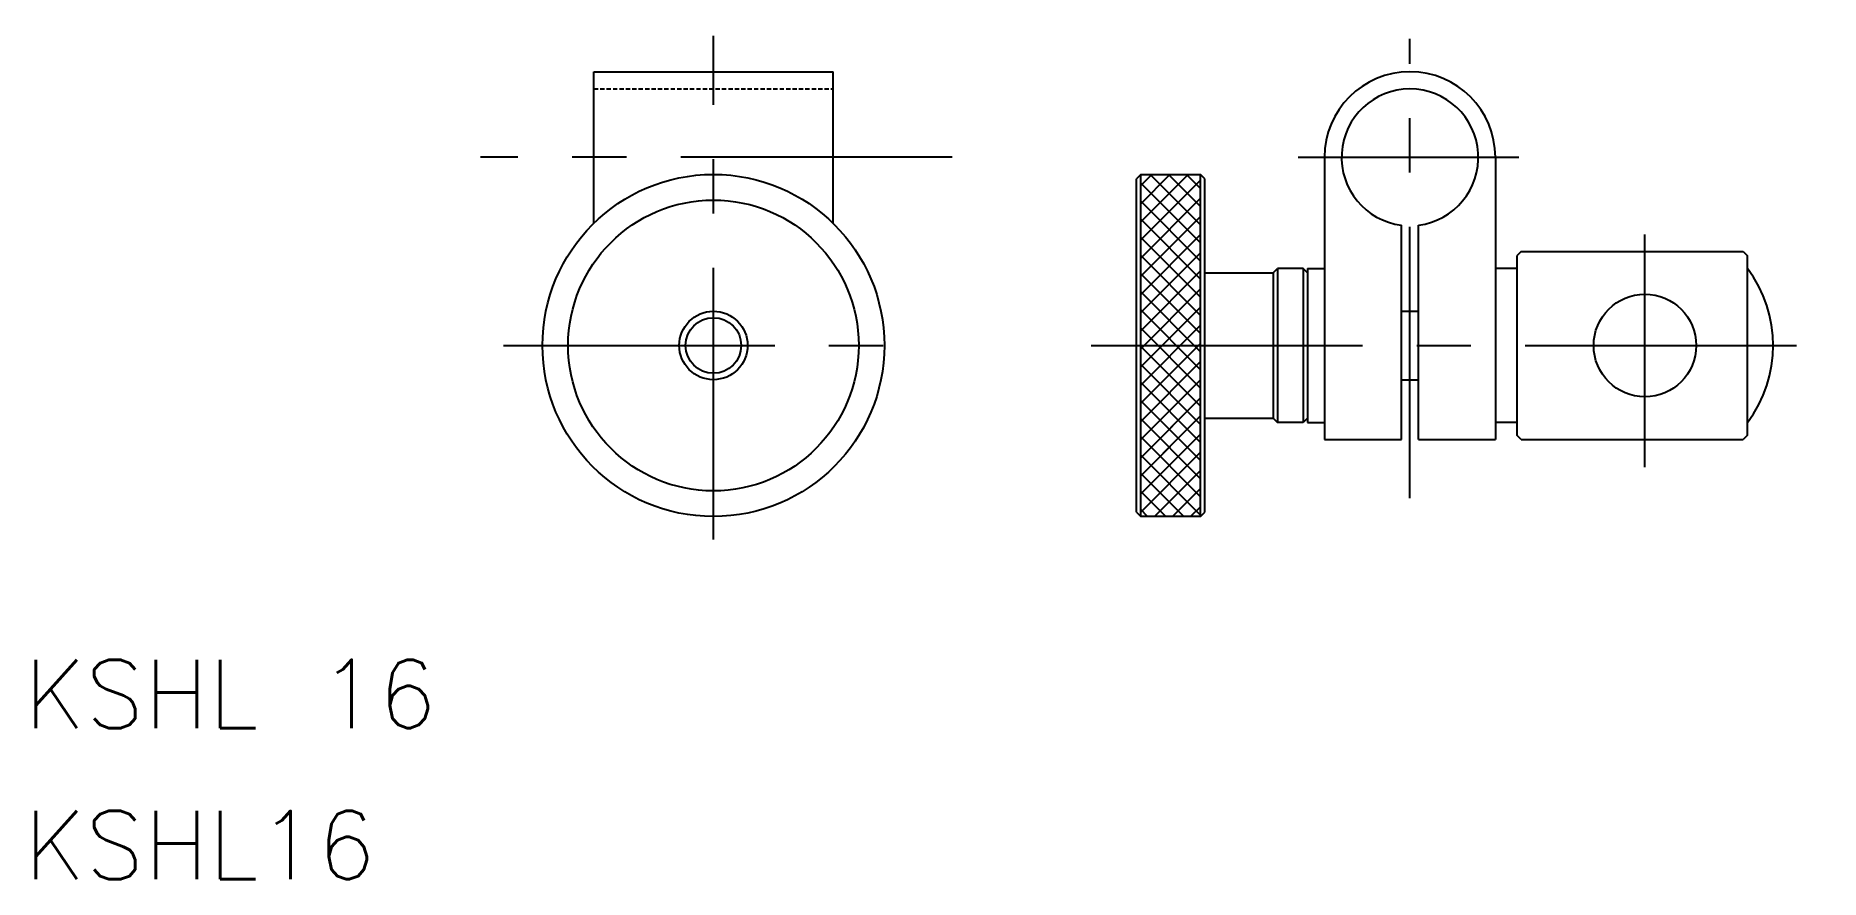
# Model space of a CAD drawing. Extents: x 15 to 224, y 33 to 131.
import ezdxf

# ---------------------------------------------------------------- set-up
doc = ezdxf.new("R2010")
doc.units = 0
doc.linetypes.add('CENTER', pattern=[50.8, 31.75, -6.35, 6.35, -6.35])
doc.linetypes.add('DASHED', pattern=[0.75, 0.5, -0.25])
doc.layers.get('0').update_dxf_attribs({"linetype": 'CONTINUOUS'})
doc.layers.add('CENTER', color=1, linetype='CENTER')
doc.styles.get("Standard").update_dxf_attribs({"font": 'txt.shx'})

msp = doc.modelspace()

# ---------------------------------------------------------------- linework, layer by layer
at = {"linetype": 'CONTINUOUS'}
for p, q in [((80, 109.2), (80, 126.92)), ((80, 126.92), (108, 126.92)), ((108, 109.2), (108, 126.92)), ((143.99, 114.92), (143.49, 114.42)), ((143.99, 74.92), (143.99, 114.92)), ((143.99, 114.92), (150.99, 114.92)), ((143.99, 113.62), (145.29, 114.92)), ((151.49, 114.42), (150.99, 114.92)), ((150.99, 74.92), (150.99, 114.92)), ((165.49, 116.92), (165.49, 83.92)), ((185.49, 116.92), (185.49, 83.92)), ((143.49, 75.42), (143.49, 114.42)), ((151.49, 75.42), (151.49, 114.42)), ((174.49, 83.92), (174.49, 108.98)), ((176.49, 83.92), (176.49, 108.98)), ((188.49, 105.92), (187.99, 105.42)), ((187.99, 105.42), (187.99, 84.42)), ((188.49, 105.92), (214.49, 105.92)), ((214.49, 105.92), (214.99, 105.42)), ((214.99, 84.42), (214.99, 105.42)), ((151.49, 103.42), (159.49, 103.42)), ((159.49, 103.42), (159.99, 103.92)), ((162.99, 103.92), (159.99, 103.92)), ((163.49, 103.42), (162.99, 103.92)), ((163.49, 103.92), (163.49, 85.92)), ((163.49, 103.92), (165.49, 103.92)), ((187.99, 103.92), (185.49, 103.92)), ((174.49, 98.92), (176.49, 98.92)), ((174.49, 90.92), (176.49, 90.92)), ((151.49, 86.42), (159.49, 86.42)), ((159.49, 86.42), (159.99, 85.92)), ((162.99, 85.92), (159.99, 85.92)), ((163.49, 86.42), (162.99, 85.92)), ((163.49, 85.92), (165.49, 85.92)), ((187.99, 85.92), (185.49, 85.92)), ((165.49, 83.92), (174.49, 83.92)), ((176.49, 83.92), (185.49, 83.92)), ((188.49, 83.92), (187.99, 84.42)), ((188.49, 83.92), (214.49, 83.92)), ((214.99, 84.42), (214.49, 83.92)), ((143.49, 75.42), (143.99, 74.92)), ((150.99, 74.92), (151.49, 75.42)), ((150.99, 74.92), (143.99, 74.92))]:
    msp.add_line(p, q, dxfattribs=at)
at = {"color": 3, "linetype": 'DASHED'}
msp.add_line((80, 124.92), (108, 124.92), dxfattribs=at)
at = {"color": 3, "linetype": 'CONTINUOUS'}
for p, q in [((143.99, 109.38), (149.53, 114.92)), ((143.99, 111.5), (147.41, 114.92)), ((150.99, 109.04), (145.11, 114.92)), ((150.99, 111.16), (147.23, 114.92)), ((150.99, 113.28), (149.35, 114.92)), ((143.99, 107.26), (150.99, 114.26)), ((150.99, 106.91), (143.99, 113.91)), ((143.99, 105.13), (150.99, 112.13)), ((150.99, 104.79), (143.99, 111.79)), ((143.99, 103.01), (150.99, 110.01)), ((150.99, 102.67), (143.99, 109.67)), ((143.99, 100.89), (150.99, 107.89)), ((150.99, 100.55), (143.99, 107.55)), ((143.99, 98.77), (150.99, 105.77)), ((150.99, 98.43), (143.99, 105.43)), ((143.99, 96.65), (150.99, 103.65)), ((150.99, 96.31), (143.99, 103.31)), ((143.99, 94.53), (150.99, 101.53)), ((150.99, 94.19), (143.99, 101.19)), ((143.99, 92.41), (150.99, 99.41)), ((150.99, 92.07), (143.99, 99.07)), ((143.99, 90.28), (150.99, 97.28)), ((150.99, 89.94), (143.99, 96.94)), ((143.99, 88.16), (150.99, 95.16)), ((150.99, 87.82), (143.99, 94.82)), ((143.99, 86.04), (150.99, 93.04)), ((150.99, 85.7), (143.99, 92.7)), ((143.99, 83.92), (150.99, 90.92)), ((150.99, 83.58), (143.99, 90.58)), ((143.99, 81.8), (150.99, 88.8)), ((150.99, 81.46), (143.99, 88.46)), ((143.99, 79.68), (150.99, 86.68)), ((150.99, 79.34), (143.99, 86.34)), ((143.99, 81.8), (147.74, 85.54)), ((143.99, 79.68), (149.21, 84.9)), ((143.99, 77.56), (150.99, 84.56)), ((150.99, 77.22), (143.99, 84.22)), ((143.99, 75.44), (150.99, 82.44)), ((150.99, 75.09), (143.99, 82.09)), ((149.05, 74.92), (143.99, 79.97)), ((145.59, 74.92), (150.99, 80.31)), ((146.93, 74.92), (143.99, 77.85)), ((147.71, 74.92), (150.99, 78.19)), ((144.8, 74.92), (143.99, 75.73)), ((149.83, 74.92), (150.99, 76.07))]:
    msp.add_line(p, q, dxfattribs=at)
for p, q in [((159.49, 103.42), (159.49, 86.42)), ((159.99, 103.92), (159.99, 85.92)), ((162.99, 103.92), (162.99, 85.92))]:
    msp.add_line(p, q)
at = {"linetype": 'CONTINUOUS'}
for centre, radius in [((94, 94.92), 20), ((94, 94.92), 17), ((202.99, 94.92), 6), ((94, 94.92), 4)]:
    msp.add_circle(centre, radius, dxfattribs=at)
at = {"color": 3, "linetype": 'CONTINUOUS'}
msp.add_circle((94, 94.92), 3.25, dxfattribs=at)
at = {"linetype": 'CONTINUOUS'}
for centre, radius, start, end in [((175.49, 116.92), 10, 0, 180), ((175.49, 116.92), 8, 277.1808, 262.8192), ((202.99, 94.92), 15, 323.1301, 36.8699)]:
    msp.add_arc(centre, radius, start, end, dxfattribs=at)
msp.add_point((94, 94.92))
at = {"layer": 'CENTER'}
for p, q in [((94, 72.24), (94, 131.14)), ((175.49, 77.06), (175.49, 130.79)), ((121.93, 116.92), (66.75, 116.92)), ((162.42, 116.92), (188.23, 116.92)), ((202.99, 80.68), (202.99, 107.91)), ((69.42, 94.92), (117.69, 94.92)), ((138.18, 94.92), (223.5, 94.92))]:
    msp.add_line(p, q, dxfattribs=at)

# ---------------------------------------------------------------- texts
for s, p in [('KSHL 16', (13.33, 50.17)), ('KSHL16', (13.33, 32.51))]:
    msp.add_text(s, height=8).set_placement(p)

doc.saveas('drawing.dxf')
